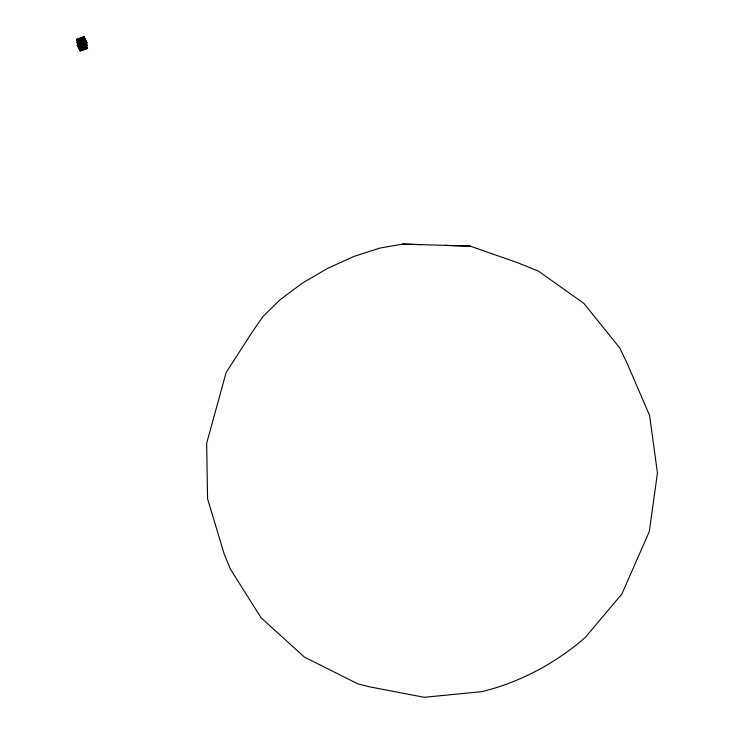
<?xml version="1.0" encoding="UTF-8"?>
<svg xmlns="http://www.w3.org/2000/svg" width="734" height="734" viewBox="0 0 734 734"><rect width="100%" height="100%" fill="white"/><g stroke="black" fill="none" stroke-linecap="round" stroke-linejoin="round"><path stroke-width="1.1" d="M84.667 47.829L85.346 46.912L86.245 47.655M85.639 41.893L85.603 42.416M80.098 39.076C81.703 41.517 81.758 36.792 80.116 39.269M80.208 48.967L80.878 49.692L81.777 49.132M80.969 40.884L81.657 41.801L82.557 40.884M83.245 43.132C81.676 42.792 80.566 44.893 82.685 44.159M81.593 46.82C82.171 44.251 84.245 48.095 81.731 46.948M82.153 45.802L82.19 45.288M82.456 48.582L83.153 47.857L84.034 48.416M83.199 40.131C84.704 43.086 85.135 37.718 83.217 40.315M81.887 42.489C82.006 45.297 84.731 41.453 82.015 42.535M83.502 42.93L84.19 43.838L85.016 43.251M83.814 46.068L83.245 44.939L81.804 45.526M83.905 38.315C83.392 40.875 81.171 37.076 83.768 38.196M84.217 41.471C82.933 39.086 84.548 42.59 85.034 43.444M78.189 42.967L78.483 42.187M79.061 44.774L79.107 44.26M79.355 47.205L80.043 48.114L80.878 47.04L79.667 46.774L79.639 47.802L80.868 47.536M86.227 47.637L85.529 48.196L84.694 47.802M81.474 46.352L80.584 47.104L80.089 46.068M82.85 43.847L81.969 44.59L81.272 43.856M82.814 44.196L82.41 43.352M83.373 43.168C85.557 40.168 86.539 47.728 87.539 48.398L80.107 50.93L77.217 44.939L79.336 44.26M84.006 48.398L82.584 48.71M84.667 47.655C86.685 45.609 86.034 50.077 84.649 47.646M85.364 45.875L84.667 46.435L83.841 46.04M78.758 41.81C84.713 40.884 75.051 43.838 80.19 41.499M79.235 44.297C83.015 43.912 79.116 42.563 79.281 42.104C79.437 45.554 81.584 42.48 82.878 43.866M80.318 41.792C79.107 41.957 77.024 43.691 79.602 43.278M79.96 46.022L79.969 46.71M81.942 42.398C79.318 39.691 84.474 40.847 81.125 41.508M80.226 49.15L80.905 48.407L81.804 49.15M83.281 40.15C84.676 38.718 85.337 41.563 83.337 40.755M81.813 42.352L81.933 41.71L81.098 41.324M79.437 47.224L81.419 46.517M84.052 41.783C87.841 41.976 81.979 42.627 85.612 41.921M81.657 46.49L83.648 45.783M80.29 48.994C82.529 47.361 81.346 51.518 80.208 49.141M83.878 45.737C86.107 45.912 86.208 43.113 84.015 44.774M80.171 39.104C82.419 37.48 81.235 41.636 80.089 39.251M81.052 40.911L82.529 40.911M79.575 43.086L78.217 42.948M85.474 42.37L83.832 42.682L83.566 43.444M84.905 43.398L83.648 43.407M78.978 44.884L78.795 46.178L81.355 46.059M84.006 36.709L76.593 39.379L79.492 45.361L86.933 42.866L84.006 36.709L86.933 42.866M84.493 45.15L83.85 45.545L84.107 46.49L85.383 46.059L84.493 45.15L85.392 45.893M83.034 46.361L83.676 45.967L83.437 45.205L82.153 45.636L83.034 46.361L82.18 45.783M402.856 244.073L379.964 248.046L354.201 256.349L327.575 268.387L302.224 283.223L280.186 299.656L263.13 316.345L252.248 332.016L226.127 372.514L206.667 443.253L207.575 498.808L224.154 553.904L230.448 569.208L261.075 617.789L304.381 657.077L357.66 683.776L368.844 686.694L424.206 697.3L481.55 691.685C519.507 682.666 555.95 663.059 585.301 637.424L621.9 593.962L649.333 531.48L657.444 472.944L649.59 415.453L626.974 363.009L619.927 348.173L583.925 303.454L538.554 271.204L518.562 263.066L470.246 246.129L402.856 244.073L421.197 244.606M80.492 44.306L79.667 43.416L81.144 43.416M444.52 245.385L470.246 246.129M79.511 45.306C82.437 44.48 77.887 43.196 79.492 45.361M78.143 40.416C81.089 40.856 77.437 37.709 78.024 40.48M82.3 43.343C80.859 42.618 83.41 41.269 83.437 42.838M82.465 38.801L83.401 39.003L83.85 38.159M85.805 44.563C83.116 43.499 85.713 47.352 85.887 44.526M78.006 40.297C80.364 41.921 78.685 37.673 77.923 40.333M80.043 46.664L80.905 47.224M83.869 38.342L82.823 37.81L82.382 38.838M81.63 46.802L82.676 47.334L83.107 46.306M82.483 48.563C84.915 50.692 83.236 45.554 82.502 48.747M79.088 44.756L80.125 45.104L80.575 44.251M78.529 45.728L81.006 45.673L81.648 46.985M83.823 37.058L86.484 42.526L79.667 44.82L77.006 39.342M85.107 43.48L87.52 48.435L80.107 50.93L77.189 44.838M84.869 43.545L87.089 48.114L80.272 50.407L77.62 44.921M86.961 42.829L79.474 45.178L76.593 39.379L83.988 36.737M87.208 45.471L79.804 48.15L87.245 45.618L84.318 39.664L76.914 42.177L79.804 48.15L76.896 41.994L84.309 39.508L87.208 45.471M84.116 39.865L77.327 42.141L79.969 47.609L86.777 45.325L84.116 39.865"/></g></svg>
